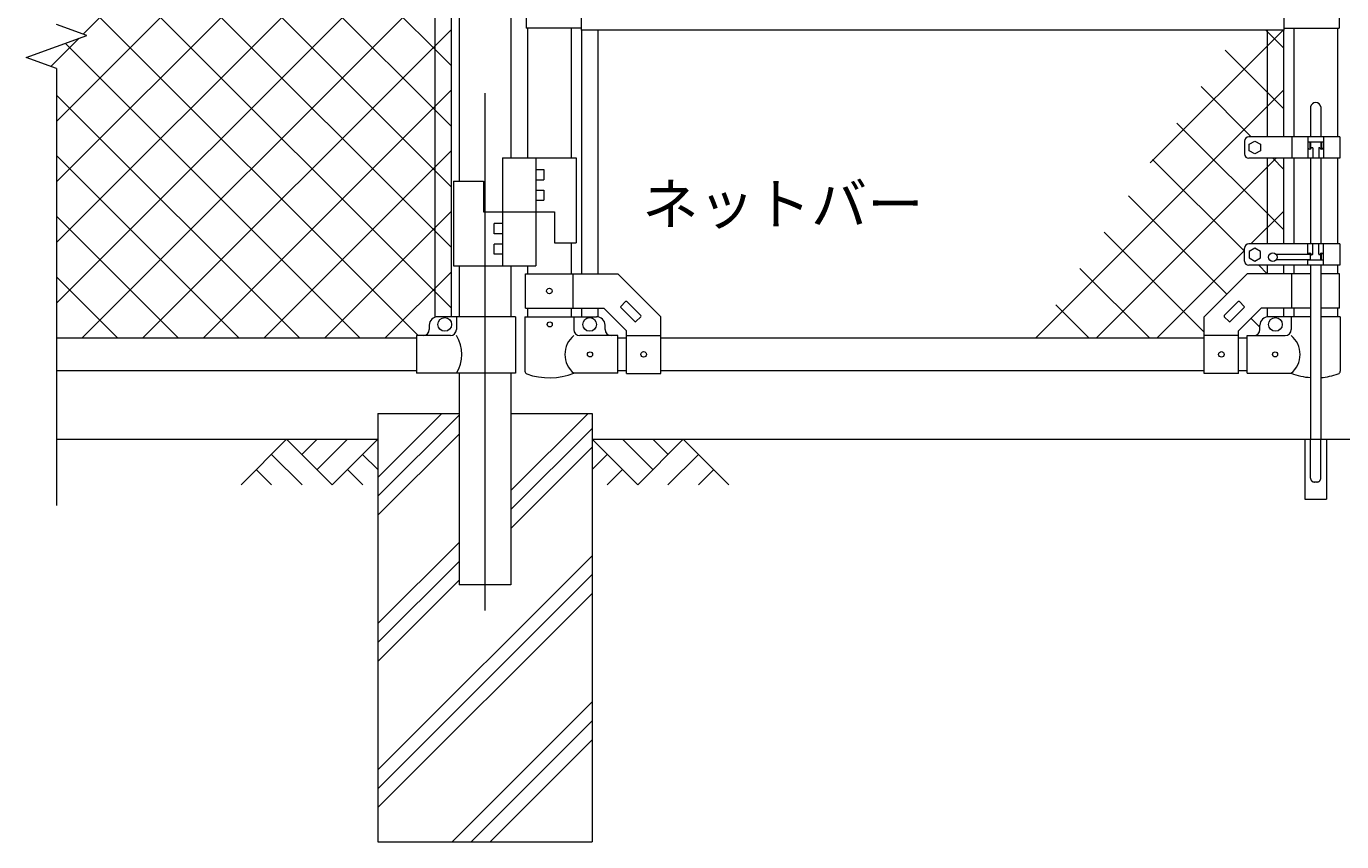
# Model space of a CAD drawing. Units: millimetres, scale not verified. Extents: x -4200 to 4200, y -2970 to 2970.
# Drawn here: x -51 to 1484, y -689 to 263 of the extents above; entities that cross this region are included whole.
import ezdxf
from ezdxf.enums import TextEntityAlignment as Align

# ---------------------------------------------------------------- set-up
doc = ezdxf.new("R2010")
doc.units = ezdxf.units.MM
doc.header["$LTSCALE"] = 20
doc.linetypes.add('DASHED', pattern=[7.5, 6, -1.5])
doc.linetypes.add('USER1', pattern=[50.8, 31.75, -6.35, 6.35, -6.35])
for name, color, linetype, lineweight in [('0-1_D-STR4', 7, 'Continuous', 9), ('0-2_D-BMK', 2, 'USER1', 13), ('0-3_D-STR1', 1, 'Continuous', 18), ('0-4_D-BGD', 7, 'Continuous', 9), ('0-5_D-DCR-HCH', 7, 'Continuous', 9), ('0-6_D-STR3', 3, 'Continuous', 13), ('0-7_D-STR-DIM', 7, 'Continuous', 9), ('0-9_D-STR-TXT', 7, 'Continuous', 9), ('0-A_D-STR2', 7, 'Continuous', 9)]:
    doc.layers.add(name, color=color, linetype=linetype, lineweight=lineweight)
doc.styles.add('ＭＳ ゴシック', font='')
doc.styles.get('ＭＳ ゴシック').set_extended_font_data('MS Gothic')

msp = doc.modelspace()

# ---------------------------------------------------------------- linework, layer by layer
at = {"layer": '0-1_D-STR4'}
for p, q in [((359.22, -188.63), (359.22, -688.63)), ((359.22, -188.63), (453.97, -188.63)), ((514.47, -188.63), (609.22, -188.63)), ((609.22, -188.63), (609.22, -688.63)), ((359.22, -688.63), (609.22, -688.63))]:
    msp.add_line(p, q, dxfattribs=at)
at = {"layer": '0-2_D-BMK'}
msp.add_line((484.22, 1201.52), (484.22, -418.63), dxfattribs=at)
at = {"layer": '0-3_D-STR1'}
for p, q in [((425.72, 275.87), (425.72, -76.27)), ((444.72, 275.87), (444.72, -75.63)), ((453.97, 275.87), (453.97, 82.77)), ((514.47, 275.87), (514.47, 109.77)), ((533.97, 261.37), (533.97, 109.77)), ((584.77, 261.37), (584.77, 109.77)), ((1428.17, 261.37), (1428.17, 134.37)), ((1478.97, 261.37), (1478.97, 134.37)), ((596.87, 258.87), (596.87, -25.63)), ((615.87, 258.87), (615.87, -25.63)), ((1397.07, 258.87), (1397.07, 134.37)), ((1416.07, 258.87), (1416.07, 134.37)), ((1397.07, 109.37), (1397.07, 9.37)), ((1416.07, 109.37), (1416.07, 9.37)), ((1428.17, 109.37), (1428.17, 9.37)), ((1478.97, 109.37), (1478.97, 9.37)), ((584.77, 10.77), (584.77, -25.63)), ((453.97, -16.23), (453.97, -75.63)), ((514.47, -16.23), (514.47, -75.63)), ((533.97, -16.23), (533.97, -25.63)), ((1397.07, -15.63), (1397.07, -25.63)), ((1416.07, -15.63), (1416.07, -25.63)), ((1428.17, -15.63), (1428.17, -25.63)), ((1478.97, -15.63), (1478.97, -25.63)), ((533.97, -65.63), (533.97, -75.63)), ((584.77, -65.63), (584.77, -75.63)), ((596.87, -65.63), (596.87, -75.63)), ((615.87, -65.63), (615.87, -75.75)), ((1397.07, -65.63), (1397.07, -75.75)), ((1416.07, -65.63), (1416.07, -75.63)), ((1428.17, -65.63), (1428.17, -75.63)), ((1478.97, -65.63), (1478.97, -75.63)), ((404.22, -100.63), (-15.78, -100.63)), ((649.37, -100.63), (639.37, -100.63)), ((1323.57, -100.63), (689.37, -100.63)), ((1373.57, -100.63), (1363.57, -100.63)), ((404.22, -138.63), (-15.78, -138.63)), ((453.97, -141.63), (453.97, -388.63)), ((514.47, -141.63), (514.47, -388.63)), ((649.37, -138.63), (639.37, -138.63)), ((1323.57, -138.63), (689.37, -138.63)), ((1373.57, -138.63), (1363.57, -138.63)), ((514.47, -388.63), (453.97, -388.63))]:
    msp.add_line(p, q, dxfattribs=at)
at = {"layer": '0-4_D-BGD'}
for p, q in [((-15.78, -218.63), (359.22, -218.63)), ((609.22, -218.63), (2359.22, -218.63))]:
    msp.add_line(p, q, dxfattribs=at)
at = {"layer": '0-5_D-DCR-HCH'}
for p, q in [((359.22, -263.23), (433.82, -188.63)), ((359.22, -285.33), (453.97, -190.58)), ((514.47, -278.69), (604.52, -188.63)), ((359.22, -307.43), (453.97, -212.68)), ((514.47, -300.79), (609.22, -206.04)), ((252.79, -218.63), (199.58, -271.84)), ((252.79, -218.63), (306, -271.84)), ((270.44, -236.46), (288.27, -218.63)), ((288.27, -254.11), (323.74, -218.63)), ((306, -271.84), (359.22, -218.63)), ((514.47, -322.89), (609.22, -228.14)), ((662.43, -271.84), (609.22, -218.63)), ((680.16, -254.11), (644.69, -218.63)), ((715.64, -218.63), (662.43, -271.84)), ((697.9, -236.37), (680.16, -218.63)), ((715.64, -218.63), (768.85, -271.84)), ((235.05, -236.37), (270.69, -271.84)), ((341.48, -236.37), (359.22, -254.03)), ((626.95, -236.37), (609.22, -254.03)), ((733.38, -236.37), (697.74, -271.84)), ((217.32, -254.11), (235.14, -271.84)), ((323.74, -254.11), (341.56, -271.84)), ((644.69, -254.11), (626.87, -271.84)), ((751.11, -254.11), (733.3, -271.84)), ((359.22, -433.94), (453.97, -339.19)), ((359.22, -604.65), (609.22, -354.65)), ((359.22, -456.04), (453.97, -361.29)), ((359.22, -626.75), (609.22, -376.75)), ((359.22, -478.14), (453.97, -383.39)), ((359.22, -648.84), (609.22, -398.84)), ((445.94, -688.63), (609.22, -525.36)), ((468.04, -688.63), (609.22, -547.46)), ((490.14, -688.63), (609.22, -569.55))]:
    msp.add_line(p, q, dxfattribs=at)
at = {"layer": '0-6_D-STR3'}
for p, q in [((532.37, 311.37), (532.37, 261.37)), ((596.47, 313.87), (596.47, 258.87)), ((1416.47, 279.87), (1416.47, 258.87)), ((1481.07, 279.87), (1481.07, 261.37)), ((596.47, 261.37), (532.37, 261.37)), ((1416.47, 261.37), (1481.07, 261.37)), ((1416.47, 258.87), (596.47, 258.87)), ((1447.57, 169.37), (1447.57, 134.37)), ((1459.57, 169.37), (1459.57, 134.37)), ((1370.57, 129.37), (1370.57, 114.37)), ((1481.57, 134.37), (1375.57, 134.37)), ((1382.57, 129.43), (1389.06, 125.67)), ((1389.06, 125.67), (1389.06, 118.17)), ((1425.56, 134.37), (1425.56, 109.37)), ((1444.56, 134.37), (1444.56, 109.37)), ((1462.57, 128.37), (1444.56, 128.37)), ((1446.86, 128.37), (1446.86, 120.05)), ((1447.57, 128.37), (1447.57, 120.3)), ((1459.57, 128.37), (1459.57, 120.3)), ((1460.27, 128.37), (1460.27, 121.87)), ((1460.27, 128.37), (1460.27, 120.05)), ((1462.57, 134.37), (1462.57, 109.37)), ((1481.57, 134.37), (1481.57, 109.37)), ((504.47, 109.77), (590.47, 109.77)), ((504.47, 109.77), (504.47, -16.23)), ((543.47, 109.77), (543.47, -16.23)), ((590.47, 109.77), (590.47, 10.77)), ((1481.57, 109.37), (1375.57, 109.37)), ((1447.57, 109.37), (1447.57, 9.37)), ((1448.57, 121.87), (1449.57, 121.87)), ((1450.07, 121.37), (1450.07, 109.37)), ((1457.07, 121.37), (1457.07, 109.37)), ((1457.57, 121.87), (1458.57, 121.87)), ((1459.57, 109.37), (1459.57, 9.37)), ((543.47, 96.27), (552.97, 96.27)), ((552.97, 96.27), (552.97, 84.27)), ((447.47, 82.77), (482.47, 82.77)), ((447.47, 82.77), (447.47, -16.23)), ((482.47, 82.77), (482.47, 46.77)), ((543.47, 84.27), (552.97, 84.27)), ((543.47, 72.27), (552.97, 72.27)), ((552.97, 72.27), (552.97, 60.27)), ((482.47, 46.77), (565.47, 46.77)), ((543.47, 60.27), (552.97, 60.27)), ((565.47, 46.77), (565.47, 10.77)), ((494.97, 21.27), (494.97, 33.27)), ((504.47, 33.27), (494.97, 33.27)), ((504.47, 21.27), (494.97, 21.27)), ((494.97, -2.73), (494.97, 9.27)), ((504.47, 9.27), (494.97, 9.27)), ((565.47, 10.77), (590.47, 10.77)), ((1370.57, -10.63), (1370.57, 4.37)), ((1481.57, 9.37), (1375.57, 9.37)), ((1382.57, 4.32), (1376.07, 0.57)), ((1376.07, 0.57), (1376.07, -6.94)), ((1389.06, 0.57), (1382.57, 4.32)), ((1444.56, -3.06), (1444.56, 9.37)), ((1450.07, -2.63), (1450.07, 9.37)), ((1457.07, -2.63), (1457.07, 9.37)), ((1462.57, -15.63), (1462.57, 9.37)), ((1481.57, 9.37), (1481.57, -15.63)), ((504.47, -2.73), (494.97, -2.73)), ((1376.07, -6.94), (1382.57, -10.69)), ((1447.57, -3.06), (1407.56, -3.06)), ((1447.57, -9.06), (1407.57, -9.06)), ((1444.56, -15.63), (1444.56, -9.06)), ((1462.57, -9.63), (1444.56, -9.63)), ((1446.86, -3.06), (1446.86, -1.32)), ((1446.86, -9.63), (1446.86, -9.06)), ((1447.57, -9.63), (1447.57, -1.56)), ((1447.57, -1.56), (1447.57, -4.7)), ((1448.57, -3.13), (1449.57, -3.13)), ((1457.57, -3.13), (1458.57, -3.13)), ((1459.57, -9.63), (1459.57, -1.56)), ((1459.57, -1.56), (1459.57, -4.7)), ((1460.27, -9.63), (1460.27, -1.32)), ((1460.27, -9.63), (1460.27, -3.13)), ((447.47, -16.23), (543.47, -16.23)), ((531.67, -65.63), (531.67, -25.63)), ((587.07, -65.63), (587.07, -25.63)), ((1373.57, -25.63), (1323.57, -75.63)), ((1447.57, -25.63), (1373.57, -25.63)), ((1481.57, -15.63), (1375.57, -15.63)), ((1425.87, -65.63), (1425.87, -25.63)), ((1447.57, -15.63), (1447.57, -218.63)), ((1459.57, -15.63), (1459.57, -218.63)), ((1481.27, -25.63), (1459.57, -25.63)), ((1481.27, -65.63), (1481.27, -25.63)), ((642.7, -63.62), (648.35, -57.97)), ((649.77, -57.97), (666.03, -74.23)), ((1363.16, -57.97), (1346.9, -74.23)), ((1370.23, -63.62), (1364.58, -57.97)), ((519.92, -75.63), (429.22, -75.63)), ((450.82, -75.63), (450.82, -90.63)), ((519.92, -75.63), (519.92, -141.63)), ((530.82, -75.63), (587.92, -75.63)), ((530.82, -75.63), (530.82, -139.33)), ((531.67, -65.63), (622.8, -65.63)), ((587.92, -75.63), (587.92, -90.63)), ((587.92, -75.63), (614.37, -75.63)), ((622.8, -65.63), (649.37, -92.2)), ((642.7, -65.04), (658.96, -81.3)), ((660.38, -81.3), (666.03, -75.64)), ((689.37, -141.88), (689.37, -75.63)), ((1323.57, -141.88), (1323.57, -75.63)), ((1352.55, -81.3), (1346.9, -75.64)), ((1370.23, -65.04), (1353.97, -81.3)), ((1390.13, -65.63), (1363.57, -92.2)), ((1447.57, -65.63), (1390.13, -65.63)), ((1425.02, -75.63), (1398.57, -75.63)), ((1425.02, -75.63), (1425.02, -90.63)), ((1447.57, -75.63), (1425.02, -75.63)), ((1481.27, -65.63), (1459.57, -65.63)), ((1482.12, -75.63), (1459.57, -75.63)), ((1482.12, -75.63), (1482.12, -139.33)), ((419.22, -85.63), (419.22, -90.63)), ((624.37, -90.63), (624.37, -85.63)), ((1388.57, -90.63), (1388.57, -85.63)), ((443.82, -97.63), (404.22, -97.63)), ((404.22, -97.63), (404.22, -141.63)), ((639.37, -97.63), (594.92, -97.63)), ((639.37, -141.63), (639.37, -97.63)), ((649.37, -141.88), (649.37, -92.2)), ((649.37, -97.38), (689.37, -97.38)), ((1363.57, -97.38), (1323.57, -97.38)), ((1363.57, -141.88), (1363.57, -92.2)), ((1373.57, -97.63), (1418.02, -97.63)), ((1373.57, -141.63), (1373.57, -97.63)), ((519.92, -141.63), (404.22, -141.63)), ((639.37, -141.63), (587.92, -141.63)), ((649.37, -141.88), (689.37, -141.88)), ((1363.57, -141.88), (1323.57, -141.88)), ((1373.57, -141.63), (1425.02, -141.63)), ((1466.07, -218.63), (1466.07, -288.63))]:
    msp.add_line(p, q, dxfattribs=at)
at = {"layer": '0-6_D-STR3', "linetype": 'DASHED'}
for p, q in [((1447.57, -264.15), (1447.57, -218.63)), ((1459.57, -264.13), (1459.57, -218.63)), ((1455.07, -268.63), (1452.07, -268.63))]:
    msp.add_line(p, q, dxfattribs=at)
at = {"layer": '0-6_D-STR3'}
for points in [[(1389.06, 118.17), (1382.57, 114.41), (1376.07, 118.17), (1376.07, 125.67), (1382.57, 129.43)], [(1382.57, -10.69), (1389.06, -6.94), (1389.06, 0.57)], [(531.67, -25.63), (639.37, -25.63), (689.37, -75.63)], [(1441.07, -218.63), (1441.07, -288.63), (1466.07, -288.63)]]:
    msp.add_lwpolyline(points, dxfattribs=at)
for centre, radius in [((1403.57, -6.06), 5), ((559.37, -45.63), 3.25), ((437.22, -84.63), 8), ((606.37, -84.63), 8), ((1406.57, -84.63), 8), ((559.77, -84.63), 3), ((606.77, -119.63), 3), ((669.37, -119.63), 3.25), ((1343.57, -119.63), 3.25), ((1406.17, -119.63), 3)]:
    msp.add_circle(centre, radius, dxfattribs=at)
for centre, radius, start, end in [((1453.57, 168.27), 6.1, 10.38886, 169.61114), ((1375.57, 129.37), 5, 90, 180), ((1375.57, 114.37), 5, 180, 270), ((1446.56, 122.04), 2.01, 184.89299, 355.10701), ((1449.57, 121.37), 0.5, 0, 90), ((1457.57, 121.37), 0.5, 90, 180), ((1460.57, 122.04), 2.01, 184.89299, 355.10701), ((1375.57, 4.37), 5, 90, 180), ((1375.57, -10.63), 5, 180, 270), ((1446.56, -3.3), 2.01, 4.89299, 175.10701), ((1449.57, -2.63), 0.5, 270, 0), ((1457.57, -2.63), 0.5, 180, 270), ((1460.57, -3.3), 2.01, 4.89299, 175.10701), ((649.06, -58.67), 1, 45, 135), ((1363.87, -58.67), 1, 45, 135), ((429.22, -85.63), 10, 90, 180), ((614.37, -85.63), 10, 0, 90), ((643.41, -64.33), 1, 135, 225), ((665.33, -74.94), 1, 315, 45), ((1347.6, -74.94), 1, 135, 225), ((1369.53, -64.33), 1, 315, 45), ((1398.57, -85.63), 10, 90, 180), ((412.22, -90.63), 7, 270, 0), ((443.82, -90.63), 7, 270, 0), ((594.92, -90.63), 7, 180, 270), ((631.37, -90.63), 7, 180, 270), ((659.67, -80.59), 1, 225, 315), ((1353.26, -80.59), 1, 225, 315), ((1381.57, -90.63), 7, 270, 0), ((1418.02, -90.63), 7, 270, 0), ((416.6, -119.63), 40.68, 327.25964, 32.74036), ((606.11, -119.63), 28.55, 129.59418, 230.40582), ((1406.82, -119.63), 28.55, 309.59418, 50.40582), ((534.12, -139.33), 3.3, 180, 250.77949), ((559.37, -66.9), 80, 250.77949, 290.9084), ((1453.57, -66.9), 80, 249.0916, 265.69865), ((1453.57, -66.9), 80, 274.30109, 289.22051), ((1478.82, -139.33), 3.3, 289.22051, 0)]:
    msp.add_arc(centre, radius, start, end, dxfattribs=at)
at = {"layer": '0-6_D-STR3', "linetype": 'DASHED'}
for centre, start, end in [((1452.07, -264.13), 179.99999, 270.00049), ((1455.07, -264.13), 269.99951, 0.00001)]:
    msp.add_arc(centre, 4.5, start, end, dxfattribs=at)
at = {"layer": '0-7_D-STR-DIM'}
for p, q in [((19.45, 252.77), (-15.78, 265.59)), ((-51.02, 227.12), (19.45, 252.77)), ((-15.78, 214.29), (-51.02, 227.12)), ((-15.78, 214.29), (-15.78, -295.94))]:
    msp.add_line(p, q, dxfattribs=at)
at = {"layer": '0-A_D-STR2'}
for p, q in [((444.72, 217.64), (-11.02, 673.37)), ((15.29, 254.28), (419.22, 658.2)), ((-15.78, 152.49), (444.72, 612.99)), ((444.72, 146.93), (-15.78, 607.43)), ((-15.78, 81.78), (444.72, 542.28)), ((444.72, 76.21), (-15.78, 536.71)), ((-15.78, 11.07), (444.72, 471.57)), ((444.72, 5.5), (-15.78, 466)), ((-15.78, -59.64), (444.72, 400.86)), ((444.72, -65.21), (-15.78, 395.29)), ((406.43, -97.63), (-15.78, 324.58)), ((13.93, -100.63), (402.22, 287.65)), ((-22.32, 216.67), (10.53, 249.52)), ((84.64, -100.63), (444.72, 259.44)), ((1415.44, 258.87), (1260.53, 103.96)), ((1395.39, 258.87), (1416.07, 238.19)), ((338.72, -100.63), (-5.57, 243.66)), ((1348.13, 235.42), (1416.07, 167.48)), ((155.35, -100.63), (444.72, 188.73)), ((1416.07, 188.78), (1126.65, -100.63)), ((1319.85, 192.99), (1378.47, 134.37)), ((268.01, -100.63), (-15.78, 183.16)), ((1291.58, 150.55), (1416.07, 26.06)), ((197.3, -100.63), (-15.78, 112.45)), ((226.06, -100.63), (444.72, 118.02)), ((1407.36, 109.37), (1197.36, -100.63)), ((1263.3, 108.11), (1370.57, 0.85)), ((1403.47, 109.37), (1416.07, 96.77)), ((1235.03, 65.68), (1349.95, -49.25)), ((296.78, -100.63), (444.72, 47.31)), ((1416.07, 47.36), (1378.08, 9.37)), ((126.59, -100.63), (-15.78, 41.74)), ((1206.75, 23.24), (1323.57, -93.57)), ((1370.57, 1.86), (1268.08, -100.63)), ((55.88, -100.63), (-15.78, -28.97)), ((367.49, -100.63), (444.19, -23.93)), ((1178.48, -19.19), (1259.92, -100.63)), ((1387.05, -15.63), (1397.05, -25.63)), ((1150.2, -61.63), (1189.21, -100.63)), ((1378.24, -77.53), (1388.57, -87.86))]:
    msp.add_line(p, q, dxfattribs=at)

# ---------------------------------------------------------------- texts
at = {"layer": '0-9_D-STR-TXT', "style": 'ＭＳ ゴシック'}
msp.add_text('ネットバー', height=48.09, dxfattribs=at).set_placement((667.77, 17.53), align=Align.BOTTOM_LEFT)

doc.saveas('drawing.dxf')
